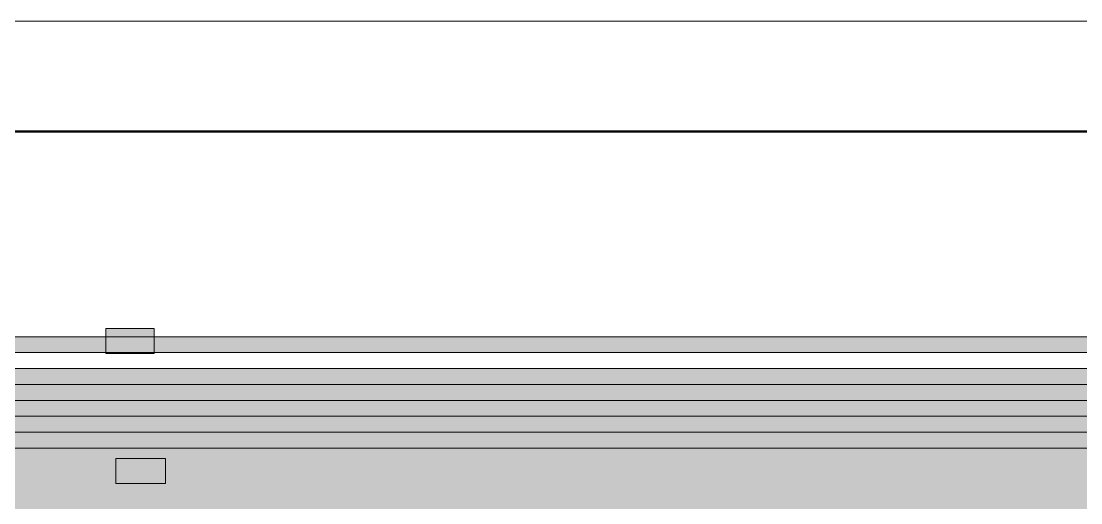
# Model space of a CAD drawing. Header units: millimetres. Extents: x 1499747 to 4341325, y -28481 to 441852.
# Drawn here: x 4110966 to 4120960, y 408763 to 413304 of the extents above; entities that cross this region are included whole.
import ezdxf
from ezdxf.enums import TextEntityAlignment as Align

# ---------------------------------------------------------------- set-up
doc = ezdxf.new("R2010")
doc.units = ezdxf.units.MM
doc.header["$MEASUREMENT"] = 0
doc.layers.add('Чертеж и Рисунок', color=7, linetype='Continuous')
doc.styles.add('СПДС', font='isocpeur.ttf', dxfattribs={"width": 0.9})

# ---------------------------------------------------------------- blocks, each defined once
blk = doc.blocks.new('*U32')
at = {"lineweight": 0}
blk.add_lwpolyline([(-415, -5), (5, -5), (5, 292), (-415, 292)], close=True, dxfattribs=at)
at = {"color": 0, "linetype": 'Continuous', "lineweight": 50}
blk.add_lwpolyline([(-395, 287), (0, 287), (0, 0), (-395, 0)], close=True, dxfattribs=at)
at = {"style": 'СПДС'}
for tag, p in [('ШИФР_ПРОЕКТА_ЛИСТ2', (-65, 7.5)), ('ЛИСТ_второй', (-5, 5))]:
    blk.add_attdef(tag, text='', height=2.5, dxfattribs=at).set_placement(p, align=Align.MIDDLE_CENTER)

msp = doc.modelspace()

# ---------------------------------------------------------------- hatches: boundary and pattern name
at = {"layer": 'Чертеж и Рисунок', "linetype": 'Continuous', "lineweight": 0, "true_color": 0xffffff}
for points in [[(4111766, 410170), (4112221.1, 410170), (4112221.1, 410405.8), (4111766, 410405.8)], [(4111860.1, 408943.2), (4112328.1, 408943.2), (4112328.1, 409178.9), (4111860.1, 409178.9)]]:
    msp.add_hatch(color=7, dxfattribs=at).paths.add_polyline_path(points)
at = {"layer": 'Чертеж и Рисунок', "linetype": 'Continuous', "lineweight": 0, "true_color": 0x2e2e2e}
for points in [[(4103762.7, 410328.4), (4103762.7, 410178.4), (4136236.3, 410178.4), (4136855.4, 410328.4)], [(4103762.7, 410028.4), (4103762.7, 409878.4), (4134998.1, 409878.4), (4135562.7, 410015.2), (4135617.2, 410028.4)], [(4103762.7, 409578.4), (4133759.9, 409578.4), (4134379, 409728.4), (4103762.7, 409728.4)], [(4103762.7, 409428.4), (4103762.7, 409278.4), (4103762.7, 409278.4), (4132463.9, 409278.4), (4132521.7, 409278.4), (4133140.8, 409428.4)], [(4103762.7, 409278.4), (4103762.7, 408678.5), (4132462.7, 408678.5), (4132462.7, 409264.1), (4132463.9, 409264.4), (4132463.9, 409278.4)]]:
    msp.add_hatch(color=250, dxfattribs=at).paths.add_polyline_path(points)
at = {"layer": 'Чертеж и Рисунок', "linetype": 'Continuous', "lineweight": 0, "true_color": 0x606060}
for points in [[(4104112.7, 409728.4), (4133962.7, 409728.4), (4133962.7, 409878.4), (4104112.7, 409878.4)], [(4104112.7, 409578.4), (4104112.7, 409428.4), (4133140.8, 409428.4), (4133759.9, 409578.4)]]:
    msp.add_hatch(color=251, dxfattribs=at).paths.add_polyline_path(points)

# ---------------------------------------------------------------- linework, layer by layer
at = {"layer": 'Чертеж и Рисунок', "color": 7, "linetype": 'Continuous', "lineweight": 5}
for points in [[(4111766, 410170), (4111766, 410405.8)], [(4111766, 410405.8), (4112221.1, 410405.8)], [(4112221.1, 410405.8), (4112221.1, 410170)], [(4136855.4, 410328.4), (4103762.7, 410328.4)], [(4136236.3, 410178.4), (4103762.7, 410178.4)], [(4112221.1, 410170), (4111766, 410170)], [(4135617.2, 410028.4), (4103762.7, 410028.4)], [(4134998.1, 409878.4), (4103762.7, 409878.4)], [(4134379, 409728.4), (4103762.7, 409728.4)], [(4133759.9, 409578.4), (4103762.7, 409578.4)], [(4133140.8, 409428.4), (4103762.7, 409428.4)], [(4103762.7, 409278.4), (4132463.9, 409278.4)], [(4111860.1, 408943.2), (4111860.1, 409178.9)], [(4111860.1, 409178.9), (4112328.1, 409178.9)], [(4112328.1, 409178.9), (4112328.1, 408943.2)], [(4112328.1, 408943.2), (4111860.1, 408943.2)]]:
    msp.add_lwpolyline(points, dxfattribs=at)

# ---------------------------------------------------------------- block references
at = {"lineweight": 0, "xscale": 207.8567760686079, "yscale": 207.8567760686079, "zscale": 207.8567760686079}
msp.add_blockref('*U32', (4178090.1, 352609.6), dxfattribs=at)

doc.saveas('drawing.dxf')
